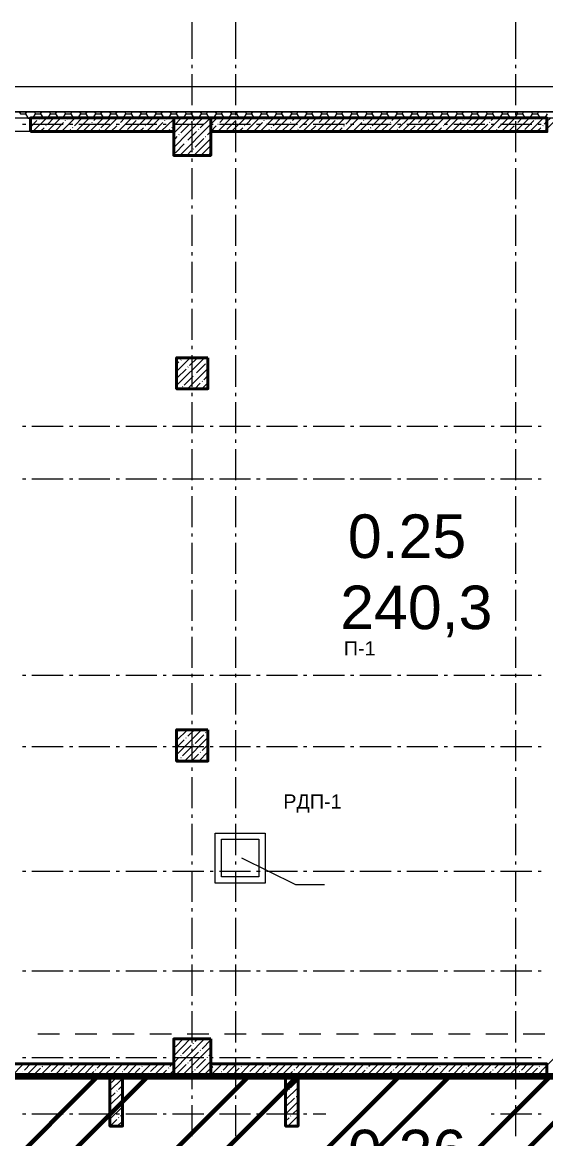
# Model space of a CAD drawing. Header units: millimetres. Extents: x -213911 to 415037, y -3642 to 107391.
# Drawn here: x -149133 to -140717, y 15954 to 33906 of the extents above; entities that cross this region are included whole.
import ezdxf

# ---------------------------------------------------------------- set-up
doc = ezdxf.new("R2010")
doc.units = ezdxf.units.MM
for name, color, linetype, lineweight in [('9.1 Стен подвал шпак', 160, 'Continuous', 90), ('9.3 клининг подвал', 190, 'Continuous', 60), ('Оси', 7, 'Continuous', 9)]:
    doc.layers.add(name, color=color, linetype=linetype, lineweight=lineweight)
doc.layers.add('PDF _Текст', color=7, linetype='Continuous')
doc.styles.get("Standard").update_dxf_attribs({"font": 'arial.ttf'})

msp = doc.modelspace()

# ---------------------------------------------------------------- linework, layer by layer
at = {"lineweight": 40}
for points in [[(-149003.5, 32147.6), (-146698.9, 32147.6), (-146698.9, 32367.9), (-149003.5, 32367.9)], [(-146101.6, 32367.9), (-146698.9, 32367.9), (-146698.9, 31766.3), (-146101.6, 31766.3)], [(-146101.6, 32147.6), (-140696, 32147.6), (-140696, 32367.9), (-146101.6, 32367.9)], [(-146148.2, 28512.8), (-146652.3, 28512.8), (-146652.3, 28012.9), (-146148.2, 28012.9)], [(-146148.2, 22531.1), (-146652.3, 22531.1), (-146652.3, 22026.9), (-146148.2, 22026.9)], [(-147520.8, 16956), (-146698.9, 16956), (-146698.9, 17155.2), (-149312.7, 17155.2), (-149312.7, 20878.9), (-149312.7, 21078), (-150282.8, 21078), (-150282.8, 20878.9), (-149511.8, 20878.9), (-149511.8, 17155.2), (-152104.5, 17155.2), (-152104.5, 16956), (-151363.1, 16956), (-151363.1, 16155.4), (-151164, 16155.4), (-151164, 16956), (-147724.1, 16956), (-147724.1, 16155.4), (-147520.8, 16155.4)], [(-146101.6, 17557.6), (-146698.9, 17557.6), (-146698.9, 16956), (-146101.6, 16956)], [(-144699.3, 16956), (-140696, 16956), (-140696, 17155.2), (-146101.6, 17155.2), (-146101.6, 16956), (-144898.5, 16956), (-144898.5, 16155.4), (-144699.3, 16155.4)]]:
    msp.add_lwpolyline(points, close=True, dxfattribs=at)
at = {"layer": 'Оси', "lineweight": 9}
for points in [[(-146402.4, 33321), (-146402.4, 33905.7)], [(-145699.1, 33321), (-145699.1, 33905.7)], [(-141195.9, 33321), (-141195.9, 33905.7)], [(-146402.4, 33168.5), (-146402.4, 33223.6)], [(-145699.1, 33168.5), (-145699.1, 33223.6)], [(-141195.9, 33168.5), (-141195.9, 33223.6)], [(-146402.4, 32571.2), (-146402.4, 33071.1)], [(-145699.1, 32571.2), (-145699.1, 33071.1)], [(-141195.9, 32571.2), (-141195.9, 33071.1)], [(-122140.8, 32465.3), (-122140.8, 32867.8), (-165211.7, 32867.8), (-165211.7, 29385.5), (-168333.9, 29385.5), (-168333.9, 28983)], [(-207062.6, 32465.3), (-193129.2, 32465.3), (-207062.6, 32465.3), (-207062.6, 32367.9), (-193129.2, 32367.9), (-173269.2, 32367.9), (-173269.2, 28885.6), (-164711.8, 28885.6), (-164711.8, 28983), (-164711.8, 32367.9), (-121873.9, 32367.9), (-121873.9, 28944.9)], [(-149181.4, 32465.3), (-149160.2, 32435.6), (-149079.7, 32435.6), (-149041.6, 32367.9)], [(-149079.7, 32435.6), (-149062.8, 32465.3)], [(-149041.6, 32363.6), (-148961.1, 32363.6)], [(-149003.5, 32334), (-148969.6, 32367.9)], [(-149003.5, 32219.6), (-148897.6, 32325.5)], [(-148961.1, 32147.6), (-148740.8, 32367.9)], [(-148956.9, 32367.9), (-148918.7, 32435.6)], [(-148935.7, 32465.3), (-148918.7, 32435.6), (-148838.3, 32435.6), (-148800.1, 32367.9)], [(-148867.9, 32350.9), (-148863.7, 32359.4)], [(-148838.3, 32435.6), (-148821.3, 32465.3)], [(-148795.9, 32363.6), (-148715.4, 32363.6)], [(-148732.3, 32147.6), (-148512.1, 32367.9)], [(-148723.9, 32266.2), (-148626.4, 32367.9)], [(-148715.4, 32367.9), (-148677.3, 32435.6)], [(-148694.2, 32465.3), (-148677.3, 32435.6), (-148596.8, 32435.6), (-148558.7, 32367.9)], [(-148596.8, 32435.6), (-148575.6, 32465.3)], [(-148554.4, 32363.6), (-148473.9, 32363.6)], [(-148503.6, 32147.6), (-148283.3, 32367.9)], [(-148473.9, 32367.9), (-148435.8, 32435.6)], [(-148452.7, 32465.3), (-148435.8, 32435.6), (-148355.3, 32435.6), (-148312.9, 32367.9)], [(-148440, 32325.5), (-148435.8, 32329.7)], [(-148410.4, 32350.9), (-148397.7, 32367.9)], [(-148355.3, 32435.6), (-148334.1, 32465.3)], [(-148312.9, 32363.6), (-148232.5, 32363.6)], [(-148296, 32240.8), (-148168.9, 32367.9)], [(-148274.8, 32147.6), (-148054.5, 32367.9)], [(-148232.5, 32367.9), (-148194.3, 32435.6)], [(-148211.3, 32465.3), (-148194.3, 32435.6), (-148113.8, 32435.6), (-148071.5, 32367.9)], [(-148113.8, 32435.6), (-148092.7, 32465.3)], [(-148071.5, 32363.6), (-147991, 32363.6)], [(-148046.1, 32147.6), (-147825.8, 32367.9)], [(-147991, 32367.9), (-147948.6, 32435.6)], [(-147982.5, 32325.5), (-147940.2, 32367.9)], [(-147969.8, 32465.3), (-147948.6, 32435.6), (-147868.1, 32435.6), (-147830, 32367.9)], [(-147868.1, 32435.6), (-147851.2, 32465.3)], [(-147868.1, 32211.1), (-147728.3, 32350.9)], [(-147830, 32363.6), (-147749.5, 32363.6)], [(-147821.5, 32147.6), (-147601.2, 32367.9)], [(-147749.5, 32367.9), (-147707.2, 32435.6)], [(-147728.3, 32465.3), (-147707.2, 32435.6), (-147626.7, 32435.6), (-147588.5, 32367.9)], [(-147626.7, 32435.6), (-147609.7, 32465.3)], [(-147592.8, 32147.6), (-147372.5, 32367.9)], [(-147588.5, 32363.6), (-147508, 32363.6)], [(-147554.6, 32295.8), (-147486.9, 32367.9)], [(-147503.8, 32367.9), (-147465.7, 32435.6)], [(-147482.6, 32465.3), (-147465.7, 32435.6), (-147385.2, 32435.6), (-147347.1, 32367.9)], [(-147440.3, 32181.5), (-147300.5, 32325.5)], [(-147385.2, 32435.6), (-147368.2, 32465.3)], [(-147364, 32147.6), (-147143.7, 32367.9)], [(-147347.1, 32363.6), (-147262.3, 32363.6)], [(-147270.8, 32350.9), (-147266.6, 32359.4)], [(-147262.3, 32367.9), (-147224.2, 32435.6)], [(-147241.2, 32465.3), (-147224.2, 32435.6), (-147143.7, 32435.6), (-147105.6, 32367.9)], [(-147143.7, 32435.6), (-147126.8, 32465.3)], [(-147135.2, 32147.6), (-146915, 32367.9)], [(-147126.8, 32266.2), (-147029.3, 32367.9)], [(-147101.4, 32363.6), (-147020.9, 32363.6)], [(-147020.9, 32367.9), (-146982.7, 32435.6)], [(-146999.7, 32465.3), (-146982.7, 32435.6), (-146902.2, 32435.6), (-146859.9, 32367.9)], [(-146906.5, 32147.6), (-146698.9, 32350.9), (-146686.2, 32367.9)], [(-146902.2, 32435.6), (-146881.1, 32465.3)], [(-146859.9, 32363.6), (-146779.4, 32363.6)], [(-146842.9, 32325.5), (-146838.7, 32329.7)], [(-146813.3, 32350.9), (-146800.6, 32367.9)], [(-146779.4, 32367.9), (-146741.3, 32435.6)], [(-146758.2, 32465.3), (-146741.3, 32435.6), (-146660.8, 32435.6), (-146618.4, 32367.9)], [(-146698.9, 32122.2), (-146457.4, 32367.9)], [(-146698.9, 31893.4), (-146228.7, 32367.9)], [(-146698.9, 32240.8), (-146571.8, 32367.9)], [(-146660.8, 32435.6), (-146639.6, 32465.3)], [(-146601.5, 31766.3), (-146101.6, 32266.2), (-145999.9, 32367.9)], [(-146537.9, 32367.9), (-146499.8, 32435.6)], [(-146516.7, 32465.3), (-146499.8, 32435.6), (-146415.1, 32435.6), (-146376.9, 32367.9)], [(-146415.1, 32435.6), (-146398.1, 32465.3)], [(-146402.4, 32414.5), (-146402.4, 32469.5)], [(-146402.4, 31817.1), (-146402.4, 32317)], [(-146385.4, 32325.5), (-146343, 32367.9)], [(-146296.4, 32367.9), (-146254.1, 32435.6)], [(-146275.3, 32465.3), (-146254.1, 32435.6), (-146173.6, 32435.6), (-146135.5, 32367.9)], [(-146271, 32211.1), (-146127, 32350.9)], [(-146173.6, 32435.6), (-146156.6, 32465.3)], [(-146101.6, 32363.6), (-146055, 32363.6)], [(-146050.7, 32367.9), (-146012.6, 32435.6)], [(-146033.8, 32465.3), (-146012.6, 32435.6), (-145932.1, 32435.6), (-145894, 32367.9)], [(-145991.4, 32147.6), (-145775.4, 32367.9)], [(-145957.5, 32295.8), (-145885.5, 32367.9)], [(-145932.1, 32435.6), (-145915.2, 32465.3)], [(-145894, 32363.6), (-145813.5, 32363.6)], [(-145843.2, 32181.5), (-145699.1, 32325.5)], [(-145809.3, 32367.9), (-145771.1, 32435.6)], [(-145788.1, 32465.3), (-145771.1, 32435.6), (-145690.7, 32435.6), (-145652.5, 32367.9)], [(-145766.9, 32147.6), (-145546.6, 32367.9)], [(-145699.1, 32414.5), (-145699.1, 32469.5)], [(-145699.1, 31817.1), (-145699.1, 32317)], [(-145690.7, 32435.6), (-145673.7, 32465.3)], [(-145673.7, 32350.9), (-145669.5, 32359.4)], [(-145648.3, 32363.6), (-145567.8, 32363.6)], [(-145567.8, 32367.9), (-145529.7, 32435.6)], [(-145546.6, 32465.3), (-145529.7, 32435.6), (-145449.2, 32435.6), (-145411.1, 32367.9)], [(-145538.1, 32147.6), (-145317.9, 32367.9)], [(-145529.7, 32266.2), (-145432.2, 32367.9)], [(-145449.2, 32435.6), (-145428, 32465.3)], [(-145406.8, 32363.6), (-145326.3, 32363.6)], [(-145326.3, 32367.9), (-145288.2, 32435.6)], [(-145309.4, 32147.6), (-145089.1, 32367.9)], [(-145305.1, 32465.3), (-145288.2, 32435.6), (-145207.7, 32435.6), (-145165.3, 32367.9)], [(-145245.8, 32325.5), (-145241.6, 32329.7)], [(-145216.2, 32350.9), (-145203.5, 32367.9)], [(-145207.7, 32435.6), (-145186.5, 32465.3)], [(-145165.3, 32363.6), (-145084.9, 32363.6)], [(-145101.8, 32240.8), (-144974.7, 32367.9)], [(-145084.9, 32367.9), (-145046.7, 32435.6)], [(-145080.6, 32147.6), (-144860.3, 32367.9)], [(-145063.7, 32465.3), (-145046.7, 32435.6), (-144966.2, 32435.6), (-144923.9, 32367.9)], [(-144966.2, 32435.6), (-144945.1, 32465.3)], [(-144923.9, 32363.6), (-144843.4, 32363.6)], [(-144851.9, 32147.6), (-144631.6, 32367.9)], [(-144843.4, 32367.9), (-144801, 32435.6)], [(-144822.2, 32465.3), (-144801, 32435.6), (-144720.5, 32435.6), (-144682.4, 32367.9)], [(-144788.3, 32325.5), (-144745.9, 32367.9)], [(-144720.5, 32435.6), (-144703.6, 32465.3)], [(-144682.4, 32363.6), (-144601.9, 32363.6)], [(-144673.9, 32211.1), (-144529.9, 32350.9)], [(-144623.1, 32147.6), (-144402.8, 32367.9)], [(-144601.9, 32367.9), (-144559.5, 32435.6)], [(-144580.7, 32465.3), (-144559.5, 32435.6), (-144479.1, 32435.6), (-144440.9, 32367.9)], [(-144479.1, 32435.6), (-144462.1, 32465.3)], [(-144440.9, 32363.6), (-144360.4, 32363.6)], [(-144394.3, 32147.6), (-144174, 32367.9)], [(-144360.4, 32295.8), (-144288.4, 32367.9)], [(-144356.2, 32367.9), (-144318.1, 32435.6)], [(-144339.3, 32465.3), (-144318.1, 32435.6), (-144237.6, 32435.6), (-144199.5, 32367.9)], [(-144246.1, 32181.5), (-144102, 32325.5)], [(-144237.6, 32435.6), (-144220.6, 32465.3)], [(-144199.5, 32363.6), (-144119, 32363.6)], [(-144165.6, 32147.6), (-143945.3, 32367.9)], [(-144114.7, 32367.9), (-144076.6, 32435.6)], [(-144093.6, 32465.3), (-144076.6, 32435.6), (-143996.1, 32435.6), (-143958, 32367.9)], [(-144076.6, 32350.9), (-144068.1, 32359.4)], [(-143996.1, 32435.6), (-143979.2, 32465.3)], [(-143953.8, 32363.6), (-143873.3, 32363.6)], [(-143941, 32147.6), (-143720.8, 32367.9)], [(-143932.6, 32266.2), (-143835.1, 32367.9)], [(-143873.3, 32367.9), (-143835.1, 32435.6)], [(-143852.1, 32465.3), (-143835.1, 32435.6), (-143754.6, 32435.6), (-143716.5, 32367.9)], [(-143754.6, 32435.6), (-143733.5, 32465.3)], [(-143712.3, 32147.6), (-143492, 32367.9)], [(-143712.3, 32363.6), (-143631.8, 32363.6)], [(-143648.7, 32325.5), (-143640.3, 32329.7)], [(-143631.8, 32367.9), (-143593.7, 32435.6)], [(-143619.1, 32350.9), (-143606.4, 32367.9)], [(-143610.6, 32465.3), (-143593.7, 32435.6), (-143513.2, 32435.6), (-143470.8, 32367.9)], [(-143513.2, 32435.6), (-143492, 32465.3)], [(-143504.7, 32240.8), (-143377.6, 32367.9)], [(-143483.5, 32147.6), (-143263.2, 32367.9)], [(-143470.8, 32363.6), (-143390.3, 32363.6)], [(-143390.3, 32367.9), (-143352.2, 32435.6)], [(-143369.1, 32465.3), (-143352.2, 32435.6), (-143271.7, 32435.6), (-143229.3, 32367.9)], [(-143271.7, 32435.6), (-143250.5, 32465.3)], [(-143254.8, 32147.6), (-143034.5, 32367.9)], [(-143229.3, 32363.6), (-143148.8, 32363.6)], [(-143191.2, 32325.5), (-143148.8, 32367.9)], [(-143148.8, 32367.9), (-143106.5, 32435.6)], [(-143127.7, 32465.3), (-143106.5, 32435.6), (-143026, 32435.6), (-142987.9, 32367.9)], [(-143076.8, 32211.1), (-142932.8, 32350.9)], [(-143026, 32435.6), (-143009, 32465.3)], [(-143026, 32147.6), (-142805.7, 32367.9)], [(-142987.9, 32363.6), (-142907.4, 32363.6)], [(-142907.4, 32367.9), (-142865, 32435.6)], [(-142886.2, 32465.3), (-142865, 32435.6), (-142784.5, 32435.6), (-142746.4, 32367.9)], [(-142797.2, 32147.6), (-142576.9, 32367.9)], [(-142784.5, 32435.6), (-142767.6, 32465.3)], [(-142763.3, 32295.8), (-142691.3, 32367.9)], [(-142746.4, 32363.6), (-142665.9, 32363.6)], [(-142661.7, 32367.9), (-142623.5, 32435.6)], [(-142649, 32181.5), (-142504.9, 32325.5)], [(-142640.5, 32465.3), (-142623.5, 32435.6), (-142543, 32435.6), (-142504.9, 32367.9)], [(-142568.5, 32147.6), (-142348.2, 32367.9)], [(-142543, 32435.6), (-142526.1, 32465.3)], [(-142504.9, 32363.6), (-142420.2, 32363.6)], [(-142475.3, 32350.9), (-142471, 32359.4)], [(-142420.2, 32367.9), (-142382.1, 32435.6)], [(-142399, 32465.3), (-142382.1, 32435.6), (-142301.6, 32435.6), (-142263.4, 32367.9)], [(-142339.7, 32147.6), (-142119.4, 32367.9)], [(-142335.5, 32266.2), (-142233.8, 32367.9)], [(-142301.6, 32435.6), (-142284.6, 32465.3)], [(-142259.2, 32363.6), (-142178.7, 32363.6)], [(-142178.7, 32367.9), (-142140.6, 32435.6)], [(-142157.5, 32465.3), (-142140.6, 32435.6), (-142060.1, 32435.6), (-142017.7, 32367.9)], [(-142110.9, 32147.6), (-141894.9, 32367.9)], [(-142060.1, 32435.6), (-142038.9, 32465.3)], [(-142047.4, 32325.5), (-142043.2, 32329.7)], [(-142022, 32350.9), (-142005, 32367.9)], [(-142017.7, 32363.6), (-141937.3, 32363.6)], [(-141937.3, 32367.9), (-141899.1, 32435.6)], [(-141916.1, 32465.3), (-141899.1, 32435.6), (-141818.6, 32435.6), (-141776.3, 32367.9)], [(-141907.6, 32240.8), (-141780.5, 32367.9)], [(-141886.4, 32147.6), (-141666.1, 32367.9)], [(-141818.6, 32435.6), (-141797.5, 32465.3)], [(-141776.3, 32363.6), (-141695.8, 32363.6)], [(-141695.8, 32367.9), (-141657.7, 32435.6)], [(-141674.6, 32465.3), (-141657.7, 32435.6), (-141572.9, 32435.6), (-141534.8, 32367.9)], [(-141657.7, 32147.6), (-141437.4, 32367.9)], [(-141594.1, 32325.5), (-141551.7, 32367.9)], [(-141572.9, 32435.6), (-141556, 32465.3)], [(-141534.8, 32363.6), (-141454.3, 32363.6)], [(-141479.7, 32211.1), (-141335.7, 32350.9)], [(-141454.3, 32367.9), (-141411.9, 32435.6)], [(-141433.1, 32465.3), (-141411.9, 32435.6), (-141331.5, 32435.6), (-141293.3, 32367.9)], [(-141428.9, 32147.6), (-141208.6, 32367.9)], [(-141331.5, 32435.6), (-141314.5, 32465.3)], [(-141293.3, 32363.6), (-141212.8, 32363.6)], [(-141208.6, 32367.9), (-141170.5, 32435.6)], [(-141200.1, 32147.6), (-140979.8, 32367.9)], [(-141195.9, 32414.5), (-141195.9, 32469.5)], [(-141195.9, 31817.1), (-141195.9, 32317)], [(-141191.7, 32465.3), (-141170.5, 32435.6), (-141090, 32435.6), (-141051.9, 32367.9)], [(-141166.2, 32295.8), (-141094.2, 32367.9)], [(-141090, 32435.6), (-141073, 32465.3)], [(-141051.9, 32363.6), (-140971.4, 32363.6)], [(-141051.9, 32181.5), (-140907.8, 32325.5)], [(-140971.4, 32147.6), (-140751.1, 32367.9)], [(-140967.1, 32367.9), (-140929, 32435.6)], [(-140945.9, 32465.3), (-140929, 32435.6), (-140848.5, 32435.6), (-140810.4, 32367.9)], [(-140878.2, 32350.9), (-140873.9, 32359.4)], [(-140848.5, 32435.6), (-140831.6, 32465.3)], [(-140806.1, 32363.6), (-140725.7, 32363.6)], [(-140742.6, 32147.6), (-140696, 32194.2), (-140522.3, 32367.9)], [(-140738.4, 32266.2), (-140696, 32308.6), (-140636.7, 32367.9)], [(-140725.7, 32367.9), (-140687.5, 32435.6)], [(-149130.6, 32266.2), (-149075.5, 32266.2)], [(-148978.1, 32266.2), (-148478.2, 32266.2)], [(-148846.7, 32147.6), (-148783.2, 32211.1)], [(-148753.5, 32240.8), (-148749.3, 32245)], [(-148609.5, 32151.8), (-148469.7, 32295.8)], [(-148389.2, 32147.6), (-148355.3, 32181.5)], [(-148376.5, 32266.2), (-148321.4, 32266.2)], [(-148325.7, 32211.1), (-148321.4, 32215.4)], [(-148224, 32266.2), (-147724.1, 32266.2)], [(-148160.4, 32147.6), (-148041.8, 32266.2)], [(-148012.2, 32295.8), (-148007.9, 32300.1)], [(-147931.7, 32147.6), (-147927.4, 32151.8)], [(-147897.8, 32181.5), (-147893.6, 32185.7)], [(-147707.2, 32147.6), (-147614, 32240.8)], [(-147622.4, 32266.2), (-147571.6, 32266.2)], [(-147584.3, 32266.2), (-147580.1, 32270.4)], [(-147469.9, 32266.2), (-146970, 32266.2)], [(-147469.9, 32151.8), (-147465.7, 32156)], [(-147249.6, 32147.6), (-147186.1, 32211.1)], [(-147156.4, 32240.8), (-147152.2, 32245)], [(-147012.4, 32151.8), (-146872.6, 32295.8)], [(-146868.4, 32266.2), (-146817.5, 32266.2)], [(-146792.1, 32147.6), (-146758.2, 32181.5)], [(-146728.6, 32211.1), (-146724.3, 32215.4)], [(-146715.8, 32266.2), (-146216, 32266.2)], [(-146584.5, 32126.4), (-146444.7, 32266.2)], [(-146470.1, 32012), (-146330.3, 32151.8)], [(-146415.1, 32295.8), (-146410.8, 32300.1)], [(-146300.7, 32181.5), (-146296.4, 32185.7)], [(-146156.6, 32096.7), (-146101.6, 32151.8), (-146016.9, 32240.8)], [(-146114.3, 32266.2), (-146063.4, 32266.2)], [(-145987.2, 32266.2), (-145983, 32270.4)], [(-145961.8, 32266.2), (-145461.9, 32266.2)], [(-145872.8, 32151.8), (-145868.6, 32156)], [(-145652.5, 32147.6), (-145589, 32211.1)], [(-145559.3, 32240.8), (-145555.1, 32245)], [(-145415.3, 32151.8), (-145271.3, 32295.8)], [(-145364.5, 32266.2), (-145309.4, 32266.2)], [(-145207.7, 32266.2), (-144707.8, 32266.2)], [(-145195, 32147.6), (-145156.9, 32181.5)], [(-145131.5, 32211.1), (-145127.2, 32215.4)], [(-144966.2, 32147.6), (-144843.4, 32266.2)], [(-144818, 32295.8), (-144813.7, 32300.1)], [(-144737.5, 32147.6), (-144729, 32151.8)], [(-144703.6, 32181.5), (-144699.3, 32185.7)], [(-144610.4, 32266.2), (-144555.3, 32266.2)], [(-144508.7, 32147.6), (-144415.5, 32240.8)], [(-144457.9, 32266.2), (-143953.8, 32266.2)], [(-144390.1, 32266.2), (-144385.9, 32270.4)], [(-144275.7, 32151.8), (-144271.5, 32156)], [(-144051.2, 32147.6), (-143987.6, 32211.1)], [(-143962.2, 32240.8), (-143953.8, 32245)], [(-143856.3, 32266.2), (-143801.2, 32266.2)], [(-143818.2, 32151.8), (-143674.2, 32295.8)], [(-143703.8, 32266.2), (-143203.9, 32266.2)], [(-143597.9, 32147.6), (-143559.8, 32181.5)], [(-143534.4, 32211.1), (-143525.9, 32215.4)], [(-143369.1, 32147.6), (-143246.3, 32266.2)], [(-143216.6, 32295.8), (-143212.4, 32300.1)], [(-143140.4, 32147.6), (-143131.9, 32151.8)], [(-143106.5, 32181.5), (-143098, 32185.7)], [(-143102.2, 32266.2), (-143047.2, 32266.2)], [(-142949.7, 32266.2), (-142449.8, 32266.2)], [(-142911.6, 32147.6), (-142818.4, 32240.8)], [(-142788.8, 32266.2), (-142784.5, 32270.4)], [(-142678.6, 32151.8), (-142670.1, 32156)], [(-142454.1, 32147.6), (-142390.5, 32211.1)], [(-142360.9, 32240.8), (-142356.6, 32245)], [(-142348.2, 32266.2), (-142297.3, 32266.2)], [(-142221.1, 32151.8), (-142077.1, 32295.8)], [(-142195.7, 32266.2), (-141695.8, 32266.2)], [(-142000.8, 32147.6), (-141962.7, 32181.5)], [(-141933, 32211.1), (-141928.8, 32215.4)], [(-141772, 32147.6), (-141649.2, 32266.2)], [(-141619.5, 32295.8), (-141615.3, 32300.1)], [(-141594.1, 32266.2), (-141543.3, 32266.2)], [(-141543.3, 32147.6), (-141534.8, 32151.8)], [(-141505.1, 32181.5), (-141500.9, 32185.7)], [(-141441.6, 32266.2), (-140941.7, 32266.2)], [(-141314.5, 32147.6), (-141221.3, 32240.8)], [(-141191.7, 32266.2), (-141187.4, 32270.4)], [(-141077.3, 32151.8), (-141073, 32156)], [(-140857, 32147.6), (-140793.4, 32211.1)], [(-140840, 32266.2), (-140789.2, 32266.2)], [(-140763.8, 32240.8), (-140759.5, 32245)], [(-146698.9, 32007.8), (-146643.8, 32067.1)], [(-146614.2, 32096.7), (-146609.9, 32101)], [(-146499.8, 31982.4), (-146495.6, 31986.6)], [(-146372.7, 31766.3), (-146101.6, 32037.4)], [(-146355.8, 31897.6), (-146216, 32037.4)], [(-146186.3, 32067.1), (-146182.1, 32071.3)], [(-146698.9, 31783.2), (-146694.7, 31787.5)], [(-146669.2, 31808.7), (-146529.4, 31952.7)], [(-146487.1, 31766.3), (-146415.1, 31838.3)], [(-146385.4, 31868), (-146381.2, 31872.2)], [(-146241.4, 31783.2), (-146101.6, 31923)], [(-146143.9, 31766.3), (-146101.6, 31812.9)], [(-146402.4, 31664.6), (-146402.4, 31715.5)], [(-145699.1, 31664.6), (-145699.1, 31715.5)], [(-141195.9, 31664.6), (-141195.9, 31715.5)], [(-146402.4, 31063.1), (-146402.4, 31563)], [(-145699.1, 31063.1), (-145699.1, 31563)], [(-141195.9, 31063.1), (-141195.9, 31563)], [(-146402.4, 30910.6), (-146402.4, 30961.4)], [(-145699.1, 30910.6), (-145699.1, 30961.4)], [(-141195.9, 30910.6), (-141195.9, 30961.4)], [(-146402.4, 30309), (-146402.4, 30808.9)], [(-145699.1, 30309), (-145699.1, 30808.9)], [(-141195.9, 30309), (-141195.9, 30808.9)], [(-146402.4, 30156.5), (-146402.4, 30207.3)], [(-145699.1, 30156.5), (-145699.1, 30207.3)], [(-141195.9, 30156.5), (-141195.9, 30207.3)], [(-146402.4, 29554.9), (-146402.4, 30054.8)], [(-145699.1, 29554.9), (-145699.1, 30054.8)], [(-141195.9, 29554.9), (-141195.9, 30054.8)], [(-146402.4, 29402.4), (-146402.4, 29457.5)], [(-145699.1, 29402.4), (-145699.1, 29457.5)], [(-141195.9, 29402.4), (-141195.9, 29457.5)], [(-146402.4, 28800.9), (-146402.4, 29300.8)], [(-145699.1, 28800.9), (-145699.1, 29300.8)], [(-141195.9, 28800.9), (-141195.9, 29300.8)], [(-146402.4, 28648.4), (-146402.4, 28703.4)], [(-146402.4, 28046.8), (-146402.4, 28550.9)], [(-145699.1, 28648.4), (-145699.1, 28703.4)], [(-145699.1, 28046.8), (-145699.1, 28550.9)], [(-141195.9, 28648.4), (-141195.9, 28703.4)], [(-141195.9, 28046.8), (-141195.9, 28550.9)], [(-146652.3, 28292.5), (-146432, 28512.8)], [(-146652.3, 28063.7), (-146203.2, 28512.8)], [(-146652.3, 28406.9), (-146614.2, 28445)], [(-146584.5, 28470.4), (-146580.3, 28478.9)], [(-146554.9, 28500.1), (-146546.4, 28512.8)], [(-146470.1, 28360.3), (-146465.9, 28364.5)], [(-146444.7, 28385.7), (-146317.6, 28512.8)], [(-146330.3, 28271.3), (-146186.3, 28415.4)], [(-146156.6, 28445), (-146152.4, 28449.2)], [(-146643.8, 28186.6), (-146499.8, 28330.6)], [(-146529.4, 28072.2), (-146385.4, 28216.2)], [(-146474.4, 28012.9), (-146148.2, 28339.1)], [(-146355.8, 28245.9), (-146351.5, 28250.1)], [(-146216, 28156.9), (-146148.2, 28224.7)], [(-146588.8, 28012.9), (-146584.5, 28017.1)], [(-146554.9, 28042.6), (-146550.6, 28051)], [(-146360, 28012.9), (-146271, 28101.9)], [(-146245.6, 28012.9), (-146148.2, 28110.3)], [(-146241.4, 28131.5), (-146237.1, 28135.8)], [(-146402.4, 27894.3), (-146402.4, 27949.4)], [(-145699.1, 27894.3), (-145699.1, 27949.4)], [(-141195.9, 27894.3), (-141195.9, 27949.4)], [(-146402.4, 27297), (-146402.4, 27796.8)], [(-145699.1, 27297), (-145699.1, 27796.8)], [(-141195.9, 27297), (-141195.9, 27796.8)], [(-149130.6, 27411.3), (-149075.5, 27411.3)], [(-148978.1, 27411.3), (-148478.2, 27411.3)], [(-148376.5, 27411.3), (-148321.4, 27411.3)], [(-148224, 27411.3), (-147724.1, 27411.3)], [(-147622.4, 27411.3), (-147571.6, 27411.3)], [(-147469.9, 27411.3), (-146970, 27411.3)], [(-146868.4, 27411.3), (-146817.5, 27411.3)], [(-146715.8, 27411.3), (-146216, 27411.3)], [(-146114.3, 27411.3), (-146063.4, 27411.3)], [(-145961.8, 27411.3), (-145461.9, 27411.3)], [(-145364.5, 27411.3), (-145309.4, 27411.3)], [(-145207.7, 27411.3), (-144707.8, 27411.3)], [(-144610.4, 27411.3), (-144555.3, 27411.3)], [(-144457.9, 27411.3), (-143953.8, 27411.3)], [(-143856.3, 27411.3), (-143801.2, 27411.3)], [(-143703.8, 27411.3), (-143203.9, 27411.3)], [(-143102.2, 27411.3), (-143047.2, 27411.3)], [(-142949.7, 27411.3), (-142449.8, 27411.3)], [(-142348.2, 27411.3), (-142297.3, 27411.3)], [(-142195.7, 27411.3), (-141695.8, 27411.3)], [(-141594.1, 27411.3), (-141543.3, 27411.3)], [(-141441.6, 27411.3), (-140941.7, 27411.3)], [(-140840, 27411.3), (-140789.2, 27411.3)], [(-146402.4, 27144.5), (-146402.4, 27195.3)], [(-145699.1, 27144.5), (-145699.1, 27195.3)], [(-141195.9, 27144.5), (-141195.9, 27195.3)], [(-146402.4, 26542.9), (-146402.4, 27042.8)], [(-145699.1, 26542.9), (-145699.1, 27042.8)], [(-141195.9, 26542.9), (-141195.9, 27042.8)], [(-149130.6, 26564.1), (-149075.5, 26564.1)], [(-148978.1, 26564.1), (-148478.2, 26564.1)], [(-148376.5, 26564.1), (-148321.4, 26564.1)], [(-148224, 26564.1), (-147724.1, 26564.1)], [(-147622.4, 26564.1), (-147571.6, 26564.1)], [(-147469.9, 26564.1), (-146970, 26564.1)], [(-146868.4, 26564.1), (-146817.5, 26564.1)], [(-146715.8, 26564.1), (-146216, 26564.1)], [(-146402.4, 26390.4), (-146402.4, 26441.2)], [(-146114.3, 26564.1), (-146063.4, 26564.1)], [(-145961.8, 26564.1), (-145461.9, 26564.1)], [(-145699.1, 26390.4), (-145699.1, 26441.2)], [(-145364.5, 26564.1), (-145309.4, 26564.1)], [(-145207.7, 26564.1), (-144707.8, 26564.1)], [(-144610.4, 26564.1), (-144555.3, 26564.1)], [(-144457.9, 26564.1), (-143953.8, 26564.1)], [(-143856.3, 26564.1), (-143801.2, 26564.1)], [(-143703.8, 26564.1), (-143203.9, 26564.1)], [(-143102.2, 26564.1), (-143047.2, 26564.1)], [(-142949.7, 26564.1), (-142449.8, 26564.1)], [(-142348.2, 26564.1), (-142297.3, 26564.1)], [(-142195.7, 26564.1), (-141695.8, 26564.1)], [(-141594.1, 26564.1), (-141543.3, 26564.1)], [(-141441.6, 26564.1), (-140941.7, 26564.1)], [(-141195.9, 26390.4), (-141195.9, 26441.2)], [(-140840, 26564.1), (-140789.2, 26564.1)], [(-146402.4, 25788.8), (-146402.4, 26288.7)], [(-145699.1, 25788.8), (-145699.1, 26288.7)], [(-141195.9, 25788.8), (-141195.9, 26288.7)], [(-146402.4, 25636.3), (-146402.4, 25687.1)], [(-145699.1, 25636.3), (-145699.1, 25687.1)], [(-141195.9, 25636.3), (-141195.9, 25687.1)], [(-146402.4, 25034.8), (-146402.4, 25534.6)], [(-145699.1, 25034.8), (-145699.1, 25534.6)], [(-141195.9, 25034.8), (-141195.9, 25534.6)], [(-146402.4, 24882.2), (-146402.4, 24933.1)], [(-146402.4, 24280.7), (-146402.4, 24780.6)], [(-145699.1, 24882.2), (-145699.1, 24933.1)], [(-145699.1, 24280.7), (-145699.1, 24780.6)], [(-141195.9, 24882.2), (-141195.9, 24933.1)], [(-141195.9, 24280.7), (-141195.9, 24780.6)], [(-146402.4, 24128.2), (-146402.4, 24183.2)], [(-145699.1, 24128.2), (-145699.1, 24183.2)], [(-141195.9, 24128.2), (-141195.9, 24183.2)], [(-146402.4, 23526.6), (-146402.4, 24026.5)], [(-145699.1, 23526.6), (-145699.1, 24026.5)], [(-141195.9, 23526.6), (-141195.9, 24026.5)], [(-149130.6, 23408), (-149075.5, 23408)], [(-148978.1, 23408), (-148478.2, 23408)], [(-148376.5, 23408), (-148321.4, 23408)], [(-148224, 23408), (-147724.1, 23408)], [(-147622.4, 23408), (-147571.6, 23408)], [(-147469.9, 23408), (-146970, 23408)], [(-146868.4, 23408), (-146817.5, 23408)], [(-146715.8, 23408), (-146216, 23408)], [(-146402.4, 23374.1), (-146402.4, 23429.2)], [(-146114.3, 23408), (-146063.4, 23408)], [(-145961.8, 23408), (-145461.9, 23408)], [(-145699.1, 23374.1), (-145699.1, 23429.2)], [(-145364.5, 23408), (-145309.4, 23408)], [(-145207.7, 23408), (-144707.8, 23408)], [(-144610.4, 23408), (-144555.3, 23408)], [(-144457.9, 23408), (-143953.8, 23408)], [(-143856.3, 23408), (-143801.2, 23408)], [(-143703.8, 23408), (-143203.9, 23408)], [(-143102.2, 23408), (-143047.2, 23408)], [(-142949.7, 23408), (-142449.8, 23408)], [(-142348.2, 23408), (-142297.3, 23408)], [(-142195.7, 23408), (-141695.8, 23408)], [(-141594.1, 23408), (-141543.3, 23408)], [(-141441.6, 23408), (-140941.7, 23408)], [(-141195.9, 23374.1), (-141195.9, 23429.2)], [(-140840, 23408), (-140789.2, 23408)], [(-146402.4, 22776.8), (-146402.4, 23276.7)], [(-145699.1, 22776.8), (-145699.1, 23276.7)], [(-141195.9, 22776.8), (-141195.9, 23276.7)], [(-146402.4, 22620), (-146402.4, 22675.1)], [(-145699.1, 22620), (-145699.1, 22675.1)], [(-141195.9, 22620), (-141195.9, 22675.1)], [(-146652.3, 22357.4), (-146478.6, 22531.1)], [(-146652.3, 22128.6), (-146249.8, 22531.1)], [(-146652.3, 22471.8), (-146643.8, 22480.2)], [(-146614.2, 22509.9), (-146609.9, 22514.1)], [(-146470.1, 22425.2), (-146364.2, 22531.1)], [(-146402.4, 22022.7), (-146402.4, 22522.6)], [(-146355.8, 22310.8), (-146216, 22450.6)], [(-146186.3, 22480.2), (-146182.1, 22484.5)], [(-146156.6, 22509.9), (-146148.2, 22518.4)], [(-145699.1, 22022.7), (-145699.1, 22522.6)], [(-141195.9, 22022.7), (-141195.9, 22522.6)], [(-149130.6, 22259.9), (-149075.5, 22259.9)], [(-148978.1, 22259.9), (-148478.2, 22259.9)], [(-148376.5, 22259.9), (-148321.4, 22259.9)], [(-148224, 22259.9), (-147724.1, 22259.9)], [(-147622.4, 22259.9), (-147571.6, 22259.9)], [(-147469.9, 22259.9), (-146970, 22259.9)], [(-146868.4, 22259.9), (-146817.5, 22259.9)], [(-146715.8, 22259.9), (-146216, 22259.9)], [(-146652.3, 22243), (-146529.4, 22365.9)], [(-146525.2, 22026.9), (-146148.2, 22404)], [(-146499.8, 22395.5), (-146495.6, 22399.7)], [(-146385.4, 22281.1), (-146381.2, 22285.4)], [(-146241.4, 22196.4), (-146148.2, 22289.6)], [(-146114.3, 22259.9), (-146063.4, 22259.9)], [(-145961.8, 22259.9), (-145461.9, 22259.9)], [(-145364.5, 22259.9), (-145309.4, 22259.9)], [(-145207.7, 22259.9), (-144707.8, 22259.9)], [(-144610.4, 22259.9), (-144555.3, 22259.9)], [(-144457.9, 22259.9), (-143953.8, 22259.9)], [(-143856.3, 22259.9), (-143801.2, 22259.9)], [(-143703.8, 22259.9), (-143203.9, 22259.9)], [(-143102.2, 22259.9), (-143047.2, 22259.9)], [(-142949.7, 22259.9), (-142449.8, 22259.9)], [(-142348.2, 22259.9), (-142297.3, 22259.9)], [(-142195.7, 22259.9), (-141695.8, 22259.9)], [(-141594.1, 22259.9), (-141543.3, 22259.9)], [(-141441.6, 22259.9), (-140941.7, 22259.9)], [(-140840, 22259.9), (-140789.2, 22259.9)], [(-146584.5, 22082), (-146580.3, 22086.3)], [(-146554.9, 22111.7), (-146415.1, 22251.5)], [(-146410.8, 22026.9), (-146300.7, 22137.1)], [(-146296.4, 22026.9), (-146148.2, 22175.2)], [(-146271, 22166.7), (-146266.8, 22171)], [(-146639.6, 22026.9), (-146614.2, 22052.4)], [(-146402.4, 21870.2), (-146402.4, 21921)], [(-146156.6, 22052.4), (-146152.4, 22056.6)], [(-145699.1, 21870.2), (-145699.1, 21921)], [(-141195.9, 21870.2), (-141195.9, 21921)], [(-146402.4, 21268.6), (-146402.4, 21768.5)], [(-145699.1, 21268.6), (-145699.1, 21768.5)], [(-141195.9, 21268.6), (-141195.9, 21768.5)], [(-146402.4, 21116.1), (-146402.4, 21167)], [(-146402.4, 20514.6), (-146402.4, 21014.5)], [(-145699.1, 21116.1), (-145699.1, 21167)], [(-145699.1, 20514.6), (-145699.1, 21014.5)], [(-141195.9, 21116.1), (-141195.9, 21167)], [(-141195.9, 20514.6), (-141195.9, 21014.5)], [(-145605.9, 20468), (-144741.7, 20040.1), (-144275.7, 20040.1)], [(-146402.4, 20362.1), (-146402.4, 20412.9)], [(-145699.1, 20362.1), (-145699.1, 20412.9)], [(-141195.9, 20362.1), (-141195.9, 20412.9)], [(-149130.6, 20256.2), (-149075.5, 20256.2)], [(-148978.1, 20256.2), (-148478.2, 20256.2)], [(-148376.5, 20256.2), (-148321.4, 20256.2)], [(-148224, 20256.2), (-147724.1, 20256.2)], [(-147622.4, 20256.2), (-147571.6, 20256.2)], [(-147469.9, 20256.2), (-146970, 20256.2)], [(-146868.4, 20256.2), (-146817.5, 20256.2)], [(-146715.8, 20256.2), (-146216, 20256.2)], [(-146402.4, 19760.5), (-146402.4, 20260.4)], [(-146114.3, 20256.2), (-146063.4, 20256.2)], [(-145961.8, 20256.2), (-145461.9, 20256.2)], [(-145699.1, 19760.5), (-145699.1, 20260.4)], [(-145364.5, 20256.2), (-145309.4, 20256.2)], [(-145207.7, 20256.2), (-144707.8, 20256.2)], [(-144610.4, 20256.2), (-144555.3, 20256.2)], [(-144457.9, 20256.2), (-143953.8, 20256.2)], [(-143856.3, 20256.2), (-143801.2, 20256.2)], [(-143703.8, 20256.2), (-143203.9, 20256.2)], [(-143102.2, 20256.2), (-143047.2, 20256.2)], [(-142949.7, 20256.2), (-142449.8, 20256.2)], [(-142348.2, 20256.2), (-142297.3, 20256.2)], [(-142195.7, 20256.2), (-141695.8, 20256.2)], [(-141594.1, 20256.2), (-141543.3, 20256.2)], [(-141441.6, 20256.2), (-140941.7, 20256.2)], [(-141195.9, 19760.5), (-141195.9, 20260.4)], [(-140840, 20256.2), (-140789.2, 20256.2)], [(-146402.4, 19608), (-146402.4, 19658.8)], [(-145699.1, 19608), (-145699.1, 19658.8)], [(-141195.9, 19608), (-141195.9, 19658.8)], [(-146402.4, 19006.4), (-146402.4, 19506.3)], [(-145699.1, 19006.4), (-145699.1, 19506.3)], [(-141195.9, 19006.4), (-141195.9, 19506.3)], [(-146402.4, 18853.9), (-146402.4, 18909)], [(-145699.1, 18853.9), (-145699.1, 18909)], [(-141195.9, 18853.9), (-141195.9, 18909)], [(-146402.4, 18252.4), (-146402.4, 18752.3)], [(-145699.1, 18252.4), (-145699.1, 18752.3)], [(-141195.9, 18252.4), (-141195.9, 18752.3)], [(-149130.6, 18654.8), (-149075.5, 18654.8)], [(-148978.1, 18654.8), (-148478.2, 18654.8)], [(-148376.5, 18654.8), (-148321.4, 18654.8)], [(-148224, 18654.8), (-147724.1, 18654.8)], [(-147622.4, 18654.8), (-147571.6, 18654.8)], [(-147469.9, 18654.8), (-146970, 18654.8)], [(-146868.4, 18654.8), (-146817.5, 18654.8)], [(-146715.8, 18654.8), (-146216, 18654.8)], [(-146114.3, 18654.8), (-146063.4, 18654.8)], [(-145961.8, 18654.8), (-145461.9, 18654.8)], [(-145364.5, 18654.8), (-145309.4, 18654.8)], [(-145207.7, 18654.8), (-144707.8, 18654.8)], [(-144610.4, 18654.8), (-144555.3, 18654.8)], [(-144457.9, 18654.8), (-143953.8, 18654.8)], [(-143856.3, 18654.8), (-143801.2, 18654.8)], [(-143703.8, 18654.8), (-143203.9, 18654.8)], [(-143102.2, 18654.8), (-143047.2, 18654.8)], [(-142949.7, 18654.8), (-142449.8, 18654.8)], [(-142348.2, 18654.8), (-142297.3, 18654.8)], [(-142195.7, 18654.8), (-141695.8, 18654.8)], [(-141594.1, 18654.8), (-141543.3, 18654.8)], [(-141441.6, 18654.8), (-140941.7, 18654.8)], [(-140840, 18654.8), (-140789.2, 18654.8)], [(-146402.4, 18099.9), (-146402.4, 18154.9)], [(-145699.1, 18099.9), (-145699.1, 18154.9)], [(-141195.9, 18099.9), (-141195.9, 18154.9)], [(-146402.4, 17502.5), (-146402.4, 18002.4)], [(-145699.1, 17502.5), (-145699.1, 18002.4)], [(-141195.9, 17502.5), (-141195.9, 18002.4)], [(-148884.9, 17638.1), (-148533.2, 17638.1)], [(-148283.3, 17638.1), (-147935.9, 17638.1)], [(-147681.7, 17638.1), (-147334.4, 17638.1)], [(-147084.4, 17638.1), (-146732.8, 17638.1)], [(-146482.8, 17638.1), (-146131.2, 17638.1)], [(-145881.3, 17638.1), (-145533.9, 17638.1)], [(-145284, 17638.1), (-144932.3, 17638.1)], [(-144682.4, 17638.1), (-144330.8, 17638.1)], [(-144080.8, 17638.1), (-143729.2, 17638.1)], [(-143479.3, 17638.1), (-143131.9, 17638.1)], [(-142882, 17638.1), (-142530.3, 17638.1)], [(-142280.4, 17638.1), (-141928.8, 17638.1)], [(-141678.8, 17638.1), (-141327.2, 17638.1)], [(-141077.3, 17638.1), (-140729.9, 17638.1)], [(-146804.8, 16956), (-146698.9, 17057.7), (-146203.2, 17557.6)], [(-146698.9, 17515.2), (-146660.8, 17557.6)], [(-146698.9, 17286.5), (-146432, 17557.6)], [(-146669.2, 17430.5), (-146546.4, 17557.6)], [(-146576, 16956), (-146101.6, 17430.5)], [(-146554.9, 17316.1), (-146415.1, 17460.2)], [(-146385.4, 17485.6), (-146381.2, 17494.1)], [(-146355.8, 17515.2), (-146317.6, 17557.6)], [(-146241.4, 17400.9), (-146101.6, 17544.9)], [(-140869.7, 16956), (-140696, 17129.7), (-140268.1, 17557.6)], [(-149130.6, 17256.8), (-149075.5, 17256.8)], [(-148978.1, 17256.8), (-148478.2, 17256.8)], [(-148376.5, 17256.8), (-148321.4, 17256.8)], [(-148224, 17256.8), (-147724.1, 17256.8)], [(-147622.4, 17256.8), (-147571.6, 17256.8)], [(-147469.9, 17256.8), (-146970, 17256.8)], [(-146868.4, 17256.8), (-146817.5, 17256.8)], [(-146715.8, 17256.8), (-146216, 17256.8)], [(-146698.9, 17400.9), (-146694.7, 17405.1)], [(-146698.9, 17172.1), (-146614.2, 17261.1)], [(-146584.5, 17286.5), (-146580.3, 17290.7)], [(-146444.7, 17201.8), (-146300.7, 17345.8)], [(-146402.4, 17345.8), (-146402.4, 17400.9)], [(-146402.4, 16748.5), (-146402.4, 17248.4)], [(-146271, 17371.2), (-146266.8, 17379.7)], [(-146156.6, 17261.1), (-146152.4, 17265.3)], [(-146127, 17286.5), (-146101.6, 17316.1)], [(-146114.3, 17256.8), (-146063.4, 17256.8)], [(-145961.8, 17256.8), (-145461.9, 17256.8)], [(-145699.1, 17345.8), (-145699.1, 17400.9)], [(-145699.1, 16748.5), (-145699.1, 17248.4)], [(-145364.5, 17256.8), (-145309.4, 17256.8)], [(-145207.7, 17256.8), (-144707.8, 17256.8)], [(-144610.4, 17256.8), (-144555.3, 17256.8)], [(-144457.9, 17256.8), (-143953.8, 17256.8)], [(-143856.3, 17256.8), (-143801.2, 17256.8)], [(-143703.8, 17256.8), (-143203.9, 17256.8)], [(-143102.2, 17256.8), (-143047.2, 17256.8)], [(-142949.7, 17256.8), (-142449.8, 17256.8)], [(-142348.2, 17256.8), (-142297.3, 17256.8)], [(-142195.7, 17256.8), (-141695.8, 17256.8)], [(-141594.1, 17256.8), (-141543.3, 17256.8)], [(-141441.6, 17256.8), (-140941.7, 17256.8)], [(-141195.9, 17345.8), (-141195.9, 17400.9)], [(-141195.9, 16748.5), (-141195.9, 17248.4)], [(-140840, 17256.8), (-140789.2, 17256.8)], [(-149312.7, 16956), (-149113.6, 17155.2)], [(-149096.7, 17057.7), (-148999.2, 17155.2)], [(-149088.2, 16956), (-148884.9, 17155.2)], [(-148973.8, 16956), (-148838.3, 17087.4)], [(-148859.4, 16956), (-148656.1, 17155.2)], [(-148812.8, 17117), (-148804.4, 17121.3)], [(-148783.2, 17146.7), (-148770.5, 17155.2)], [(-148668.8, 17032.3), (-148545.9, 17155.2)], [(-148630.7, 16956), (-148431.6, 17155.2)], [(-148516.3, 16956), (-148410.4, 17057.7)], [(-148401.9, 16956), (-148202.8, 17155.2)], [(-148385, 17087.4), (-148376.5, 17091.6)], [(-148355.3, 17117), (-148317.2, 17155.2)], [(-148240.9, 17002.6), (-148096.9, 17146.7)], [(-148173.1, 16956), (-147974, 17155.2)], [(-147957.1, 17057.7), (-147948.6, 17066.2)], [(-147944.4, 16956), (-147745.3, 17155.2)], [(-147927.4, 17087.4), (-147859.7, 17155.2)], [(-147813.1, 16973), (-147669, 17117)], [(-147724.1, 16951.8), (-147715.6, 16956), (-147516.5, 17155.2)], [(-147639.4, 17146.7), (-147635.1, 17150.9)], [(-147499.6, 17057.7), (-147402.1, 17155.2)], [(-147486.9, 16956), (-147287.8, 17155.2)], [(-147372.5, 16956), (-147241.2, 17087.4)], [(-147262.3, 16956), (-147059, 17155.2)], [(-147211.5, 17117), (-147207.3, 17121.3)], [(-147186.1, 17146.7), (-147173.4, 17155.2)], [(-147071.7, 17032.3), (-146944.6, 17155.2)], [(-147033.6, 16956), (-146830.2, 17155.2)], [(-146919.2, 16956), (-146813.3, 17057.7)], [(-146783.6, 17087.4), (-146779.4, 17091.6)], [(-146758.2, 17117), (-146715.8, 17155.2)], [(-146643.8, 17002.6), (-146499.8, 17146.7)], [(-146470.1, 17172.1), (-146465.9, 17176.3)], [(-146355.8, 17057.7), (-146351.5, 17066.2)], [(-146347.3, 16956), (-146101.6, 17201.8)], [(-146330.3, 17087.4), (-146186.3, 17231.4)], [(-146216, 16973), (-146101.6, 17087.4), (-146071.9, 17117)], [(-146118.5, 16956), (-146101.6, 16973), (-145919.4, 17155.2)], [(-146042.3, 17146.7), (-146038, 17150.9)], [(-145902.5, 17057.7), (-145805, 17155.2)], [(-145889.8, 16956), (-145690.7, 17155.2)], [(-145775.4, 16956), (-145644.1, 17087.4)], [(-145661, 16956), (-145461.9, 17155.2)], [(-145614.4, 17117), (-145610.2, 17121.3)], [(-145589, 17146.7), (-145576.3, 17155.2)], [(-145474.6, 17032.3), (-145347.5, 17155.2)], [(-145432.2, 16956), (-145233.1, 17155.2)], [(-145322.1, 16956), (-145216.2, 17057.7)], [(-145207.7, 16956), (-145004.4, 17155.2)], [(-145186.5, 17087.4), (-145182.3, 17091.6)], [(-145156.9, 17117), (-145118.7, 17155.2)], [(-145046.7, 17002.6), (-144902.7, 17146.7)], [(-144978.9, 16956), (-144775.6, 17155.2)], [(-144898.5, 16803.5), (-144750.2, 16956), (-144551.1, 17155.2)], [(-144758.7, 17057.7), (-144754.4, 17066.2)], [(-144729, 17087.4), (-144665.5, 17155.2)], [(-144618.9, 16973), (-144474.8, 17117)], [(-144521.4, 16956), (-144322.3, 17155.2)], [(-144445.2, 17146.7), (-144440.9, 17150.9)], [(-144301.1, 17057.7), (-144207.9, 17155.2)], [(-144292.7, 16956), (-144093.6, 17155.2)], [(-144178.3, 16956), (-144047, 17087.4)], [(-144063.9, 16956), (-143864.8, 17155.2)], [(-144017.3, 17117), (-144013.1, 17121.3)], [(-143987.6, 17146.7), (-143979.2, 17155.2)], [(-143873.3, 17032.3), (-143750.4, 17155.2)], [(-143835.1, 16956), (-143636, 17155.2)], [(-143720.8, 16956), (-143619.1, 17057.7)], [(-143606.4, 16956), (-143407.3, 17155.2)], [(-143589.4, 17087.4), (-143585.2, 17091.6)], [(-143559.8, 17117), (-143521.6, 17155.2)], [(-143445.4, 17002.6), (-143305.6, 17146.7)], [(-143381.8, 16956), (-143178.5, 17155.2)], [(-143161.6, 17057.7), (-143157.3, 17066.2)], [(-143153.1, 16956), (-142949.7, 17155.2)], [(-143131.9, 17087.4), (-143064.1, 17155.2)], [(-143017.5, 16973), (-142877.7, 17117)], [(-142924.3, 16956), (-142725.2, 17155.2)], [(-142848.1, 17146.7), (-142843.8, 17150.9)], [(-142704, 17057.7), (-142610.8, 17155.2)], [(-142695.6, 16956), (-142496.4, 17155.2)], [(-142581.2, 16956), (-142449.8, 17087.4)], [(-142466.8, 16956), (-142267.7, 17155.2)], [(-142420.2, 17117), (-142416, 17121.3)], [(-142390.5, 17146.7), (-142382.1, 17155.2)], [(-142276.2, 17032.3), (-142153.3, 17155.2)], [(-142238, 16956), (-142038.9, 17155.2)], [(-142123.7, 16956), (-142022, 17057.7)], [(-142009.3, 16956), (-141810.2, 17155.2)], [(-141992.3, 17087.4), (-141988.1, 17091.6)], [(-141962.7, 17117), (-141924.5, 17155.2)], [(-141848.3, 17002.6), (-141708.5, 17146.7)], [(-141780.5, 16956), (-141581.4, 17155.2)], [(-141564.5, 17057.7), (-141560.2, 17066.2)], [(-141551.7, 16956), (-141352.6, 17155.2)], [(-141534.8, 17087.4), (-141467, 17155.2)], [(-141420.4, 16973), (-141276.4, 17117)], [(-141327.2, 16956), (-141123.9, 17155.2)], [(-141251, 17146.7), (-141246.7, 17150.9)], [(-141106.9, 17057.7), (-141009.5, 17155.2)], [(-141098.5, 16956), (-140895.1, 17155.2)], [(-140984.1, 16956), (-140848.5, 17087.4)], [(-140823.1, 17117), (-140818.9, 17121.3)], [(-140793.4, 17146.7), (-140785, 17155.2)], [(-149126.3, 17032.3), (-149122.1, 17036.5)], [(-148745.1, 16956), (-148723.9, 16973)], [(-148698.5, 17002.6), (-148694.2, 17006.9)], [(-148270.6, 16973), (-148262.1, 16977.2)], [(-148058.8, 16956), (-147982.5, 17032.3)], [(-147724.1, 16723), (-147520.8, 16922.2)], [(-147698.7, 16858.6), (-147601.2, 16956), (-147554.6, 17002.6)], [(-147525, 17032.3), (-147520.8, 17036.5)], [(-147148, 16956), (-147126.8, 16973)], [(-147097.1, 17002.6), (-147092.9, 17006.9)], [(-146669.2, 16973), (-146665, 16977.2)], [(-146461.7, 16956), (-146385.4, 17032.3)], [(-146004.1, 16956), (-145957.5, 17002.6)], [(-145927.9, 17032.3), (-145923.7, 17036.5)], [(-145546.6, 16956), (-145529.7, 16973)], [(-145500, 17002.6), (-145495.8, 17006.9)], [(-145072.1, 16973), (-145067.9, 16977.2)], [(-144898.5, 16917.9), (-144864.6, 16956), (-144788.3, 17032.3)], [(-144818, 16773.9), (-144699.3, 16892.5)], [(-144407, 16956), (-144360.4, 17002.6)], [(-144330.8, 17032.3), (-144326.5, 17036.5)], [(-143949.5, 16956), (-143932.6, 16973)], [(-143902.9, 17002.6), (-143898.7, 17006.9)], [(-143475, 16973), (-143470.8, 16977.2)], [(-143267.5, 16956), (-143191.2, 17032.3)], [(-142809.9, 16956), (-142763.3, 17002.6)], [(-142733.7, 17032.3), (-142729.4, 17036.5)], [(-142352.4, 16956), (-142335.5, 16973)], [(-142305.8, 17002.6), (-142301.6, 17006.9)], [(-141877.9, 16973), (-141873.7, 16977.2)], [(-141666.1, 16956), (-141594.1, 17032.3)], [(-141212.8, 16956), (-141166.2, 17002.6)], [(-141136.6, 17032.3), (-141132.3, 17036.5)], [(-140755.3, 16956), (-140738.4, 16973)], [(-147724.1, 16837.4), (-147724.1, 16837.4)], [(-147614, 16718.8), (-147609.7, 16723)], [(-147584.3, 16744.2), (-147520.8, 16807.8)], [(-144898.5, 16579), (-144699.3, 16778.1)], [(-144898.5, 16689.2), (-144873, 16718.8)], [(-144843.4, 16744.2), (-144839.1, 16748.5)], [(-147724.1, 16494.3), (-147520.8, 16693.4)], [(-147724.1, 16608.7), (-147639.4, 16689.2)], [(-147669, 16430.7), (-147525, 16574.8)], [(-146402.4, 16596), (-146402.4, 16646.8)], [(-145699.1, 16596), (-145699.1, 16646.8)], [(-144898.5, 16464.6), (-144758.7, 16604.4)], [(-144898.5, 16350.2), (-144699.3, 16549.4)], [(-144729, 16629.8), (-144724.8, 16634.1)], [(-144703.6, 16659.5), (-144699.3, 16663.7)], [(-141195.9, 16596), (-141195.9, 16646.8)], [(-149130.6, 16354.5), (-149075.5, 16354.5)], [(-148978.1, 16354.5), (-148478.2, 16354.5)], [(-148376.5, 16354.5), (-148321.4, 16354.5)], [(-148224, 16354.5), (-147724.1, 16354.5)], [(-147724.1, 16265.5), (-147520.8, 16464.6)], [(-147698.7, 16401.1), (-147694.4, 16409.6)], [(-147622.4, 16354.5), (-147571.6, 16354.5)], [(-147554.6, 16316.4), (-147520.8, 16350.2)], [(-147469.9, 16354.5), (-146970, 16354.5)], [(-146868.4, 16354.5), (-146817.5, 16354.5)], [(-146715.8, 16354.5), (-146216, 16354.5)], [(-146402.4, 15994.4), (-146402.4, 16494.3)], [(-146114.3, 16354.5), (-146063.4, 16354.5)], [(-145961.8, 16354.5), (-145461.9, 16354.5)], [(-145699.1, 15994.4), (-145699.1, 16494.3)], [(-145364.5, 16354.5), (-145309.4, 16354.5)], [(-145207.7, 16354.5), (-144707.8, 16354.5)], [(-144788.3, 16346), (-144699.3, 16435)], [(-144610.4, 16354.5), (-144555.3, 16354.5)], [(-144457.9, 16354.5), (-143953.8, 16354.5)], [(-143856.3, 16354.5), (-143801.2, 16354.5)], [(-143703.8, 16354.5), (-143203.9, 16354.5)], [(-143102.2, 16354.5), (-143047.2, 16354.5)], [(-142949.7, 16354.5), (-142449.8, 16354.5)], [(-142348.2, 16354.5), (-142297.3, 16354.5)], [(-142195.7, 16354.5), (-141695.8, 16354.5)], [(-141594.1, 16354.5), (-141543.3, 16354.5)], [(-141441.6, 16354.5), (-140941.7, 16354.5)], [(-141195.9, 15994.4), (-141195.9, 16494.3)], [(-140840, 16354.5), (-140789.2, 16354.5)], [(-147719.9, 16155.4), (-147614, 16261.3)], [(-147605.5, 16155.4), (-147520.8, 16235.9)], [(-147584.3, 16290.9), (-147580.1, 16295.2)], [(-144898.5, 16235.9), (-144843.4, 16290.9)], [(-144864.6, 16155.4), (-144699.3, 16320.6)], [(-144818, 16316.4), (-144813.7, 16320.6)], [(-144750.2, 16155.4), (-144729, 16176.6)], [(-144703.6, 16202), (-144699.3, 16206.2)]]:
    msp.add_lwpolyline(points, dxfattribs=at)
for points in [[(-121772.3, 32465.3), (-121772.3, 29042.3), (-117781.6, 29042.3), (-117781.6, 32367.9), (-117781.6, 29046.6), (-121772.3, 29046.6), (-121772.3, 32465.3), (-121873.9, 32465.3), (-164813.5, 32465.3), (-164813.5, 32367.9), (-164813.5, 28983), (-164813.5, 32367.9), (-164813.5, 32465.3), (-121873.9, 32465.3)], [(-149003.5, 32367.9), (-149003.5, 32147.6), (-149600.8, 32147.6), (-149600.8, 32367.9)], [(-145228.9, 20065.5), (-146029.6, 20065.5), (-146029.6, 20866.2), (-145228.9, 20866.2)], [(-145330.6, 20167.2), (-145932.1, 20167.2), (-145932.1, 20768.8), (-145330.6, 20768.8)]]:
    msp.add_lwpolyline(points, close=True, dxfattribs=at)

# ---------------------------------------------------------------- texts
at = {"layer": 'PDF _Текст', "color": 1, "insert": (-143866.4, 25824.8), "char_height": 202.52, "attachment_point": 4}
msp.add_mtext('В3', dxfattribs=at)
at = {"layer": 'PDF _Текст', "char_height": 227.67, "attachment_point": 4}
for s, insert in [('П-1', (-143963.7, 23839.3)), ('РДП-1', (-144936.7, 21343.4))]:
    msp.add_mtext(s, dxfattribs=dict(at, insert=insert))

# ---------------------------------------------------------------- next in the draw order: texts
at = {"char_height": 700, "attachment_point": 4, "bg_fill": 3, "box_fill_scale": 1.5, "bg_fill_color": 256, "bg_fill_transparency": 0}
for s, insert in [('240,3', (-144021.2, 24432.4)), ('0.26', (-143897.6, 15742.3))]:
    msp.add_mtext(s, dxfattribs=dict(at, insert=insert))

# ---------------------------------------------------------------- next in the draw order: hatches: boundary and pattern name
at = {"layer": '9.3 клининг подвал'}
h = msp.add_hatch(dxfattribs=at)
h.set_pattern_fill('ANSI32', color=256, scale=180)
h.paths.add_polyline_path([(-106241.8, 18654.8), (-117862.1, 18654.8), (-117862.1, 22310.8), (-121873.9, 22310.8), (-121873.9, 19867.4), (-122365.3, 19867.4), (-122365.3, 20408.7), (-136044.5, 20408.7), (-136044.5, 16956), (-154955.5, 16956), (-154955.5, 13151.8), (-131431.1, 13151.8), (-131431.1, 16807.8), (-125995.1, 16807.8), (-125995.1, 16375.7), (-122644.9, 16375.7), (-122644.9, 16956), (-122365.3, 16956), (-122365.3, 17249.6), (-121873.9, 17249.6), (-121873.9, 16549.4), (-121873.9, 14698.1), (-120543.7, 14698.1), (-120543.7, 16549.4), (-117862.1, 16549.4), (-117862.1, 16574.8), (-109194.6, 16574.8), (-109194.6, 15854.6), (-106241.8, 15854.6), (-106241.8, 16574.8)])

# ---------------------------------------------------------------- next in the draw order: linework, layer by layer
at = {"layer": '9.1 Стен подвал шпак'}
msp.add_lwpolyline([(-121873.9, 16574.8), (-121873.9, 14698.1), (-120543.7, 14698.1), (-120543.7, 16549.4), (-117862.1, 16549.4), (-117862.1, 16574.8), (-109194.6, 16574.8), (-109194.6, 15854.6), (-106241.8, 15854.6), (-106241.8, 16574.8), (-106241.8, 18654.8), (-117862.1, 18654.8), (-117862.1, 22310.8), (-121873.9, 22310.8), (-121873.9, 19867.4), (-122365.3, 19867.4), (-122365.3, 20408.7), (-136044.5, 20408.7), (-136044.5, 16956), (-154955.5, 16956)], dxfattribs=at)

# ---------------------------------------------------------------- next in the draw order: texts
at = {"insert": (-143897.6, 25637.4), "char_height": 700, "attachment_point": 4, "bg_fill": 3, "box_fill_scale": 1.5, "bg_fill_color": 256, "bg_fill_transparency": 0}
msp.add_mtext('0.25', dxfattribs=at)

doc.saveas('drawing.dxf')
